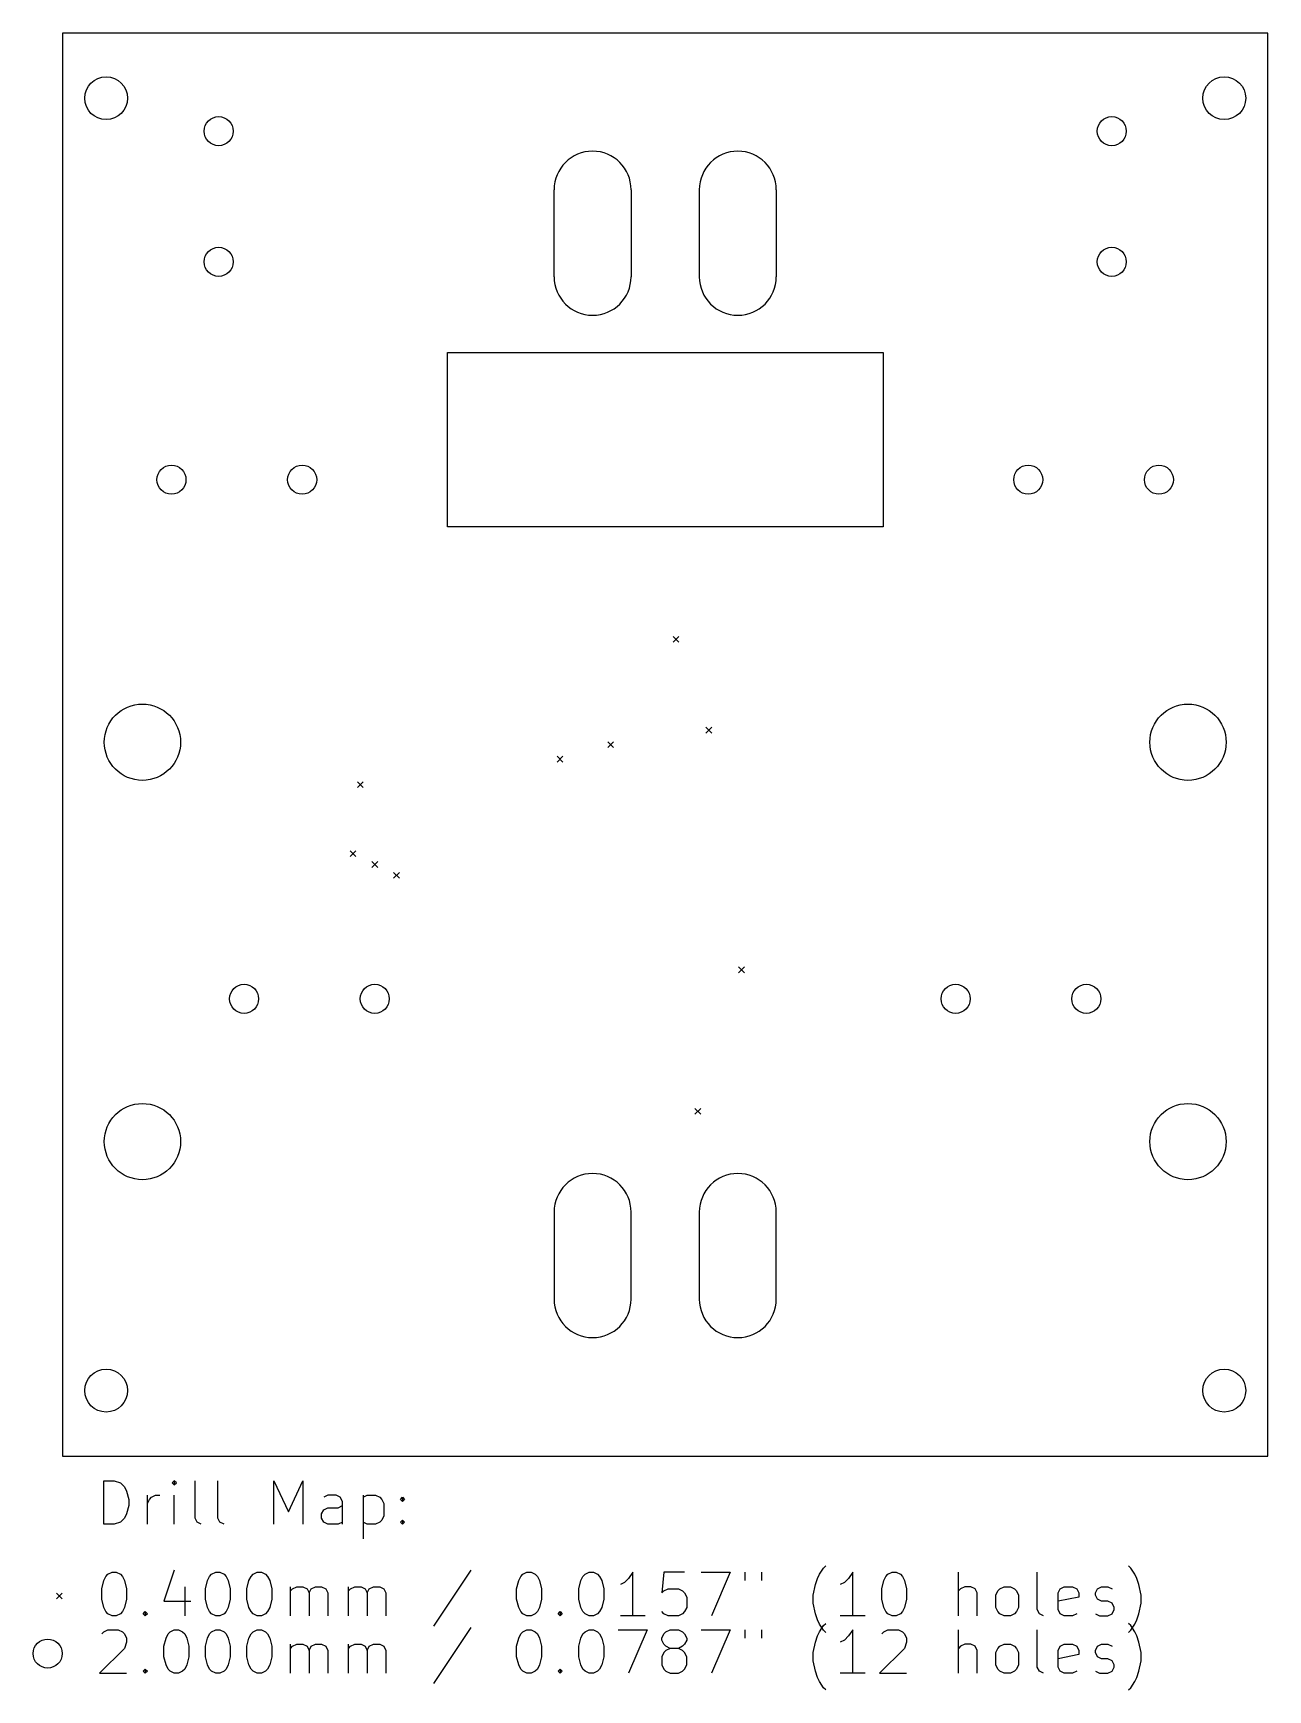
# Model space of a CAD drawing. Extents: x 98 to 183, y -164 to -50.
import ezdxf

# ---------------------------------------------------------------- set-up
doc = ezdxf.new("R2010")
doc.units = 0
doc.layers.add('BLACK', color=7, linetype='CONTINUOUS')

msp = doc.modelspace()

# ---------------------------------------------------------------- linework, layer by layer
at = {"layer": 'BLACK', "linetype": 'CONTINUOUS'}
for p, q in [((183, -49.75), (100, -49.75)), ((100, -49.75), (100, -147.75)), ((183, -147.75), (183, -49.75)), ((133.85, -66.53), (133.85, -60.53)), ((139.15, -60.53), (139.15, -66.53)), ((143.85, -60.53), (143.85, -66.53)), ((149.15, -60.53), (149.15, -66.53)), ((126.5, -83.75), (126.5, -71.75)), ((126.5, -71.75), (156.5, -71.75)), ((156.5, -71.75), (156.5, -83.75)), ((156.5, -83.75), (126.5, -83.75)), ((142.05, -91.3), (142.45, -91.7)), ((142.45, -91.3), (142.05, -91.7)), ((144.3, -97.55), (144.7, -97.95)), ((144.7, -97.55), (144.3, -97.95)), ((137.55, -98.55), (137.95, -98.95)), ((137.95, -98.55), (137.55, -98.95)), ((134.05, -99.55), (134.45, -99.95)), ((134.45, -99.55), (134.05, -99.95)), ((120.3, -101.3), (120.7, -101.7)), ((120.7, -101.3), (120.3, -101.7)), ((119.8, -106.05), (120.2, -106.45)), ((120.2, -106.05), (119.8, -106.45)), ((121.3, -106.8), (121.7, -107.2)), ((121.7, -106.8), (121.3, -107.2)), ((122.8, -107.55), (123.2, -107.95)), ((123.2, -107.55), (122.8, -107.95)), ((146.55, -114.05), (146.95, -114.45)), ((146.95, -114.05), (146.55, -114.45)), ((143.55, -123.8), (143.95, -124.2)), ((143.95, -123.8), (143.55, -124.2)), ((133.85, -130.93), (133.85, -136.93)), ((139.15, -136.93), (139.15, -130.93)), ((143.85, -130.93), (143.85, -136.93)), ((149.15, -136.93), (149.15, -130.93)), ((100, -147.75), (183, -147.75)), ((102.839, -152.432), (102.839, -149.432)), ((102.839, -149.432), (103.554, -149.432)), ((103.554, -149.432), (103.982, -149.575)), ((107.696, -149.432), (107.554, -149.575)), ((107.839, -149.575), (107.696, -149.432)), ((107.696, -149.432), (107.696, -149.718)), ((109.125, -152.004), (109.125, -149.432)), ((110.696, -152.004), (110.696, -149.432)), ((114.554, -152.432), (114.554, -149.432)), ((114.554, -149.432), (115.554, -151.575)), ((115.554, -151.575), (116.554, -149.432)), ((116.554, -149.432), (116.554, -152.432)), ((103.982, -149.575), (104.268, -149.861)), ((104.268, -149.861), (104.411, -150.146)), ((104.411, -150.146), (104.554, -150.718)), ((105.839, -152.432), (105.839, -150.432)), ((105.982, -150.718), (106.125, -150.575)), ((106.125, -150.575), (106.411, -150.432)), ((106.411, -150.432), (106.696, -150.432)), ((107.554, -149.575), (107.696, -149.718)), ((107.696, -149.718), (107.839, -149.575)), ((107.696, -152.432), (107.696, -150.432)), ((118.268, -150.432), (117.982, -150.575)), ((118.839, -150.432), (118.268, -150.432)), ((119.125, -150.575), (118.839, -150.432)), ((119.268, -150.861), (119.125, -150.575)), ((120.696, -150.432), (120.696, -153.432)), ((120.696, -150.575), (120.982, -150.432)), ((120.982, -150.432), (121.554, -150.432)), ((121.554, -150.432), (121.839, -150.575)), ((121.839, -150.575), (121.982, -150.718)), ((123.268, -150.718), (123.411, -150.575)), ((123.411, -150.575), (123.554, -150.718)), ((123.411, -150.575), (123.411, -150.861)), ((104.411, -151.718), (104.268, -152.004)), ((104.554, -151.146), (104.411, -151.718)), ((104.554, -150.718), (104.554, -151.146)), ((105.839, -151.004), (105.982, -150.718)), ((117.839, -151.718), (117.982, -151.432)), ((117.839, -152.004), (117.839, -151.718)), ((117.982, -151.432), (118.268, -151.289)), ((118.268, -151.289), (118.982, -151.289)), ((118.982, -151.289), (119.268, -151.146)), ((119.268, -152.432), (119.268, -150.861)), ((121.982, -150.718), (122.125, -151.004)), ((122.125, -151.004), (122.125, -151.861)), ((123.411, -150.861), (123.268, -150.718)), ((123.554, -150.718), (123.411, -150.861)), ((103.554, -152.432), (102.839, -152.432)), ((103.982, -152.289), (103.554, -152.432)), ((104.268, -152.004), (103.982, -152.289)), ((109.268, -152.289), (109.125, -152.004)), ((109.554, -152.432), (109.268, -152.289)), ((110.839, -152.289), (110.696, -152.004)), ((111.125, -152.432), (110.839, -152.289)), ((117.982, -152.289), (117.839, -152.004)), ((118.268, -152.432), (117.982, -152.289)), ((118.982, -152.432), (118.268, -152.432)), ((119.268, -152.289), (118.982, -152.432)), ((120.982, -152.432), (120.696, -152.289)), ((121.554, -152.432), (120.982, -152.432)), ((121.839, -152.289), (121.554, -152.432)), ((121.982, -152.146), (121.839, -152.289)), ((122.125, -151.861), (121.982, -152.146)), ((123.268, -152.289), (123.411, -152.146)), ((123.411, -152.432), (123.268, -152.289)), ((123.411, -152.146), (123.554, -152.289)), ((123.411, -152.146), (123.411, -152.432)), ((123.554, -152.289), (123.411, -152.432)), ((102.839, -156.304), (102.982, -156.018)), ((102.982, -156.018), (103.125, -155.875)), ((103.125, -155.875), (103.411, -155.732)), ((103.411, -155.732), (103.696, -155.732)), ((103.696, -155.732), (103.982, -155.875)), ((103.982, -155.875), (104.125, -156.018)), ((104.125, -156.018), (104.268, -156.304)), ((107.696, -155.589), (106.982, -157.732)), ((109.982, -156.304), (110.125, -156.018)), ((110.125, -156.018), (110.268, -155.875)), ((110.268, -155.875), (110.554, -155.732)), ((110.554, -155.732), (110.839, -155.732)), ((110.839, -155.732), (111.125, -155.875)), ((111.125, -155.875), (111.268, -156.018)), ((111.268, -156.018), (111.411, -156.304)), ((112.839, -156.304), (112.982, -156.018)), ((112.982, -156.018), (113.125, -155.875)), ((113.125, -155.875), (113.411, -155.732)), ((113.411, -155.732), (113.696, -155.732)), ((113.696, -155.732), (113.982, -155.875)), ((113.982, -155.875), (114.125, -156.018)), ((114.125, -156.018), (114.268, -156.304)), ((128.125, -155.589), (125.554, -159.446)), ((131.411, -156.304), (131.554, -156.018)), ((131.554, -156.018), (131.696, -155.875)), ((131.696, -155.875), (131.982, -155.732)), ((131.982, -155.732), (132.268, -155.732)), ((132.268, -155.732), (132.554, -155.875)), ((132.554, -155.875), (132.696, -156.018)), ((132.696, -156.018), (132.839, -156.304)), ((135.696, -156.304), (135.839, -156.018)), ((135.839, -156.018), (135.982, -155.875)), ((135.982, -155.875), (136.268, -155.732)), ((136.268, -155.732), (136.554, -155.732)), ((136.554, -155.732), (136.839, -155.875)), ((136.839, -155.875), (136.982, -156.018)), ((136.982, -156.018), (137.125, -156.304)), ((138.982, -156.161), (138.696, -156.446)), ((139.268, -155.732), (138.982, -156.161)), ((139.268, -158.732), (139.268, -155.732)), ((141.411, -155.732), (141.268, -157.161)), ((142.839, -155.732), (141.411, -155.732)), ((143.982, -155.732), (145.982, -155.732)), ((145.982, -155.732), (144.696, -158.732)), ((146.982, -155.732), (146.982, -156.304)), ((148.125, -155.732), (148.125, -156.304)), ((151.839, -156.589), (151.982, -156.161)), ((151.982, -156.161), (152.125, -155.875)), ((152.125, -155.875), (152.411, -155.446)), ((152.411, -155.446), (152.554, -155.304)), ((154.125, -156.161), (153.839, -156.446)), ((154.411, -155.732), (154.125, -156.161)), ((154.411, -158.732), (154.411, -155.732)), ((156.554, -156.304), (156.696, -156.018)), ((156.696, -156.018), (156.839, -155.875)), ((156.839, -155.875), (157.125, -155.732)), ((157.125, -155.732), (157.411, -155.732)), ((157.411, -155.732), (157.696, -155.875)), ((157.696, -155.875), (157.839, -156.018)), ((157.839, -156.018), (157.982, -156.304)), ((161.696, -158.732), (161.696, -155.732)), ((167.125, -158.304), (167.125, -155.732)), ((173.554, -155.446), (173.411, -155.304)), ((173.839, -155.875), (173.554, -155.446)), ((173.982, -156.161), (173.839, -155.875)), ((174.125, -156.589), (173.982, -156.161)), ((99.575, -157.175), (99.975, -157.575)), ((99.975, -157.175), (99.575, -157.575)), ((102.696, -156.875), (102.839, -156.304)), ((102.696, -157.589), (102.696, -156.875)), ((104.268, -156.304), (104.411, -156.875)), ((104.411, -156.875), (104.411, -157.589)), ((108.411, -156.732), (108.411, -158.732)), ((109.839, -156.875), (109.982, -156.304)), ((109.839, -157.589), (109.839, -156.875)), ((111.411, -156.304), (111.554, -156.875)), ((111.554, -156.875), (111.554, -157.589)), ((112.696, -156.875), (112.839, -156.304)), ((112.696, -157.589), (112.696, -156.875)), ((114.268, -156.304), (114.411, -156.875)), ((114.411, -156.875), (114.411, -157.589)), ((115.696, -158.732), (115.696, -156.732)), ((115.696, -157.018), (115.839, -156.875)), ((115.839, -156.875), (116.125, -156.732)), ((116.125, -156.732), (116.554, -156.732)), ((116.554, -156.732), (116.839, -156.875)), ((116.839, -156.875), (116.982, -157.161)), ((116.982, -157.161), (117.125, -156.875)), ((116.982, -157.161), (116.982, -158.732)), ((117.125, -156.875), (117.411, -156.732)), ((117.411, -156.732), (117.839, -156.732)), ((117.839, -156.732), (118.125, -156.875)), ((118.125, -156.875), (118.268, -157.161)), ((118.268, -157.161), (118.268, -158.732)), ((119.696, -158.732), (119.696, -156.732)), ((119.696, -157.018), (119.839, -156.875)), ((119.839, -156.875), (120.125, -156.732)), ((120.125, -156.732), (120.554, -156.732)), ((120.554, -156.732), (120.839, -156.875)), ((120.839, -156.875), (120.982, -157.161)), ((120.982, -157.161), (121.125, -156.875)), ((120.982, -157.161), (120.982, -158.732)), ((121.125, -156.875), (121.411, -156.732)), ((121.411, -156.732), (121.839, -156.732)), ((121.839, -156.732), (122.125, -156.875)), ((122.125, -156.875), (122.268, -157.161)), ((122.268, -157.161), (122.268, -158.732)), ((131.268, -156.875), (131.411, -156.304)), ((131.268, -157.589), (131.268, -156.875)), ((132.839, -156.304), (132.982, -156.875)), ((132.982, -156.875), (132.982, -157.589)), ((135.554, -156.875), (135.696, -156.304)), ((135.554, -157.589), (135.554, -156.875)), ((137.125, -156.304), (137.268, -156.875)), ((137.268, -156.875), (137.268, -157.589)), ((138.696, -156.446), (138.411, -156.589)), ((141.268, -157.161), (141.411, -157.018)), ((141.411, -157.018), (141.696, -156.875)), ((141.696, -156.875), (142.411, -156.875)), ((142.411, -156.875), (142.696, -157.018)), ((142.696, -157.018), (142.839, -157.161)), ((142.839, -157.161), (142.982, -157.446)), ((151.696, -157.304), (151.839, -156.589)), ((151.696, -157.875), (151.696, -157.304)), ((153.839, -156.446), (153.554, -156.589)), ((156.411, -156.875), (156.554, -156.304)), ((156.411, -157.589), (156.411, -156.875)), ((157.982, -156.304), (158.125, -156.875)), ((158.125, -156.875), (158.125, -157.589)), ((161.839, -156.875), (161.696, -157.018)), ((162.125, -156.732), (161.839, -156.875)), ((162.554, -156.732), (162.125, -156.732)), ((162.839, -156.875), (162.554, -156.732)), ((162.982, -157.161), (162.839, -156.875)), ((162.982, -158.732), (162.982, -157.161)), ((164.268, -157.304), (164.411, -157.018)), ((164.268, -158.161), (164.268, -157.304)), ((164.411, -157.018), (164.554, -156.875)), ((164.554, -156.875), (164.839, -156.732)), ((164.839, -156.732), (165.268, -156.732)), ((165.268, -156.732), (165.554, -156.875)), ((165.554, -156.875), (165.696, -157.018)), ((165.696, -157.018), (165.839, -157.304)), ((165.839, -157.304), (165.839, -158.161)), ((168.554, -157.161), (168.696, -156.875)), ((168.554, -158.304), (168.554, -157.161)), ((168.696, -156.875), (168.982, -156.732)), ((168.982, -156.732), (169.554, -156.732)), ((169.554, -156.732), (169.839, -156.875)), ((169.839, -156.875), (169.982, -157.161)), ((169.982, -157.161), (169.982, -157.446)), ((171.125, -157.161), (171.268, -156.875)), ((171.125, -157.304), (171.125, -157.161)), ((171.268, -157.589), (171.125, -157.304)), ((171.268, -156.875), (171.554, -156.732)), ((171.554, -156.732), (171.982, -156.732)), ((171.982, -156.732), (172.268, -156.875)), ((174.268, -157.304), (174.125, -156.589)), ((174.268, -157.875), (174.268, -157.304)), ((102.839, -158.161), (102.696, -157.589)), ((102.982, -158.446), (102.839, -158.161)), ((103.125, -158.589), (102.982, -158.446)), ((104.125, -158.446), (103.982, -158.589)), ((104.268, -158.161), (104.125, -158.446)), ((104.411, -157.589), (104.268, -158.161)), ((105.554, -158.589), (105.696, -158.446)), ((105.696, -158.446), (105.839, -158.589)), ((105.696, -158.446), (105.696, -158.732)), ((106.982, -157.732), (108.839, -157.732)), ((109.982, -158.161), (109.839, -157.589)), ((110.125, -158.446), (109.982, -158.161)), ((110.268, -158.589), (110.125, -158.446)), ((111.268, -158.446), (111.125, -158.589)), ((111.411, -158.161), (111.268, -158.446)), ((111.554, -157.589), (111.411, -158.161)), ((112.839, -158.161), (112.696, -157.589)), ((112.982, -158.446), (112.839, -158.161)), ((113.125, -158.589), (112.982, -158.446)), ((114.125, -158.446), (113.982, -158.589)), ((114.268, -158.161), (114.125, -158.446)), ((114.411, -157.589), (114.268, -158.161)), ((131.411, -158.161), (131.268, -157.589)), ((131.554, -158.446), (131.411, -158.161)), ((131.696, -158.589), (131.554, -158.446)), ((132.696, -158.446), (132.554, -158.589)), ((132.839, -158.161), (132.696, -158.446)), ((132.982, -157.589), (132.839, -158.161)), ((134.125, -158.589), (134.268, -158.446)), ((134.268, -158.446), (134.411, -158.589)), ((134.268, -158.446), (134.268, -158.732)), ((135.696, -158.161), (135.554, -157.589)), ((135.839, -158.446), (135.696, -158.161)), ((135.982, -158.589), (135.839, -158.446)), ((136.982, -158.446), (136.839, -158.589)), ((137.125, -158.161), (136.982, -158.446)), ((137.268, -157.589), (137.125, -158.161)), ((141.411, -158.589), (141.268, -158.446)), ((142.839, -158.446), (142.696, -158.589)), ((142.982, -158.161), (142.839, -158.446)), ((142.982, -157.446), (142.982, -158.161)), ((151.839, -158.589), (151.696, -157.875)), ((156.554, -158.161), (156.411, -157.589)), ((156.696, -158.446), (156.554, -158.161)), ((156.839, -158.589), (156.696, -158.446)), ((157.839, -158.446), (157.696, -158.589)), ((157.982, -158.161), (157.839, -158.446)), ((158.125, -157.589), (157.982, -158.161)), ((164.411, -158.446), (164.268, -158.161)), ((164.554, -158.589), (164.411, -158.446)), ((165.696, -158.446), (165.554, -158.589)), ((165.839, -158.161), (165.696, -158.446)), ((167.268, -158.589), (167.125, -158.304)), ((169.982, -157.446), (168.554, -157.732)), ((168.696, -158.589), (168.554, -158.304)), ((171.554, -157.732), (171.268, -157.589)), ((171.982, -157.732), (171.554, -157.732)), ((172.268, -157.875), (171.982, -157.732)), ((172.411, -158.161), (172.268, -157.875)), ((172.268, -158.589), (172.411, -158.304)), ((172.411, -158.304), (172.411, -158.161)), ((174.125, -158.589), (174.268, -157.875)), ((102.839, -159.835), (103.125, -159.692)), ((103.411, -158.732), (103.125, -158.589)), ((103.125, -159.692), (103.839, -159.692)), ((103.696, -158.732), (103.411, -158.732)), ((103.982, -158.589), (103.696, -158.732)), ((103.839, -159.692), (104.125, -159.835)), ((105.696, -158.732), (105.554, -158.589)), ((105.839, -158.589), (105.696, -158.732)), ((107.411, -159.835), (107.696, -159.692)), ((107.696, -159.692), (107.982, -159.692)), ((107.982, -159.692), (108.268, -159.835)), ((110.554, -158.732), (110.268, -158.589)), ((110.268, -159.835), (110.554, -159.692)), ((110.839, -158.732), (110.554, -158.732)), ((110.554, -159.692), (110.839, -159.692)), ((111.125, -158.589), (110.839, -158.732)), ((110.839, -159.692), (111.125, -159.835)), ((113.411, -158.732), (113.125, -158.589)), ((113.125, -159.835), (113.411, -159.692)), ((113.696, -158.732), (113.411, -158.732)), ((113.411, -159.692), (113.696, -159.692)), ((113.982, -158.589), (113.696, -158.732)), ((113.696, -159.692), (113.982, -159.835)), ((128.125, -159.549), (125.554, -163.406)), ((131.982, -158.732), (131.696, -158.589)), ((131.696, -159.835), (131.982, -159.692)), ((132.268, -158.732), (131.982, -158.732)), ((131.982, -159.692), (132.268, -159.692)), ((132.554, -158.589), (132.268, -158.732)), ((132.268, -159.692), (132.554, -159.835)), ((134.268, -158.732), (134.125, -158.589)), ((134.411, -158.589), (134.268, -158.732)), ((136.268, -158.732), (135.982, -158.589)), ((135.982, -159.835), (136.268, -159.692)), ((136.554, -158.732), (136.268, -158.732)), ((136.268, -159.692), (136.554, -159.692)), ((136.839, -158.589), (136.554, -158.732)), ((136.554, -159.692), (136.839, -159.835)), ((138.268, -159.692), (140.268, -159.692)), ((140.125, -158.732), (138.411, -158.732)), ((140.268, -159.692), (138.982, -162.692)), ((141.696, -158.732), (141.411, -158.589)), ((141.554, -159.835), (141.839, -159.692)), ((142.411, -158.732), (141.696, -158.732)), ((141.839, -159.692), (142.411, -159.692)), ((142.696, -158.589), (142.411, -158.732)), ((142.411, -159.692), (142.696, -159.835)), ((143.982, -159.692), (145.982, -159.692)), ((145.982, -159.692), (144.696, -162.692)), ((146.982, -159.692), (146.982, -160.264)), ((148.125, -159.692), (148.125, -160.264)), ((151.982, -159.018), (151.839, -158.589)), ((152.125, -159.304), (151.982, -159.018)), ((152.411, -159.732), (152.125, -159.304)), ((152.125, -159.835), (152.411, -159.406)), ((152.411, -159.406), (152.554, -159.264)), ((155.268, -158.732), (153.554, -158.732)), ((154.411, -159.692), (154.125, -160.121)), ((154.411, -162.692), (154.411, -159.692)), ((156.554, -159.835), (156.839, -159.692)), ((157.125, -158.732), (156.839, -158.589)), ((156.839, -159.692), (157.554, -159.692)), ((157.411, -158.732), (157.125, -158.732)), ((157.696, -158.589), (157.411, -158.732)), ((157.554, -159.692), (157.839, -159.835)), ((161.696, -162.692), (161.696, -159.692)), ((164.839, -158.732), (164.554, -158.589)), ((165.268, -158.732), (164.839, -158.732)), ((165.554, -158.589), (165.268, -158.732)), ((167.125, -162.264), (167.125, -159.692)), ((167.554, -158.732), (167.268, -158.589)), ((168.982, -158.732), (168.696, -158.589)), ((169.554, -158.732), (168.982, -158.732)), ((169.839, -158.589), (169.554, -158.732)), ((171.125, -158.589), (171.411, -158.732)), ((171.411, -158.732), (171.982, -158.732)), ((171.982, -158.732), (172.268, -158.589)), ((173.554, -159.406), (173.411, -159.264)), ((173.554, -159.732), (173.839, -159.304)), ((173.839, -159.835), (173.554, -159.406)), ((173.839, -159.304), (173.982, -159.018)), ((173.982, -159.018), (174.125, -158.589)), ((102.696, -159.978), (102.839, -159.835)), ((104.125, -159.835), (104.268, -159.978)), ((104.268, -159.978), (104.411, -160.264)), ((104.411, -160.549), (104.268, -160.978)), ((104.411, -160.264), (104.411, -160.549)), ((106.982, -160.835), (107.125, -160.264)), ((106.982, -161.549), (106.982, -160.835)), ((107.125, -160.264), (107.268, -159.978)), ((107.268, -159.978), (107.411, -159.835)), ((108.268, -159.835), (108.411, -159.978)), ((108.411, -159.978), (108.554, -160.264)), ((108.554, -160.264), (108.696, -160.835)), ((108.696, -160.835), (108.696, -161.549)), ((109.839, -160.835), (109.982, -160.264)), ((109.839, -161.549), (109.839, -160.835)), ((109.982, -160.264), (110.125, -159.978)), ((110.125, -159.978), (110.268, -159.835)), ((111.125, -159.835), (111.268, -159.978)), ((111.268, -159.978), (111.411, -160.264)), ((111.411, -160.264), (111.554, -160.835)), ((111.554, -160.835), (111.554, -161.549)), ((112.696, -160.835), (112.839, -160.264)), ((112.696, -161.549), (112.696, -160.835)), ((112.839, -160.264), (112.982, -159.978)), ((112.982, -159.978), (113.125, -159.835)), ((113.982, -159.835), (114.125, -159.978)), ((114.125, -159.978), (114.268, -160.264)), ((114.268, -160.264), (114.411, -160.835)), ((114.411, -160.835), (114.411, -161.549)), ((115.696, -162.692), (115.696, -160.692)), ((115.696, -160.978), (115.839, -160.835)), ((115.839, -160.835), (116.125, -160.692)), ((116.125, -160.692), (116.554, -160.692)), ((116.554, -160.692), (116.839, -160.835)), ((116.839, -160.835), (116.982, -161.121)), ((116.982, -161.121), (117.125, -160.835)), ((117.125, -160.835), (117.411, -160.692)), ((117.411, -160.692), (117.839, -160.692)), ((117.839, -160.692), (118.125, -160.835)), ((118.125, -160.835), (118.268, -161.121)), ((119.696, -162.692), (119.696, -160.692)), ((119.696, -160.978), (119.839, -160.835)), ((119.839, -160.835), (120.125, -160.692)), ((120.125, -160.692), (120.554, -160.692)), ((120.554, -160.692), (120.839, -160.835)), ((120.839, -160.835), (120.982, -161.121)), ((120.982, -161.121), (121.125, -160.835)), ((121.125, -160.835), (121.411, -160.692)), ((121.411, -160.692), (121.839, -160.692)), ((121.839, -160.692), (122.125, -160.835)), ((122.125, -160.835), (122.268, -161.121)), ((131.268, -160.835), (131.411, -160.264)), ((131.268, -161.549), (131.268, -160.835)), ((131.411, -160.264), (131.554, -159.978)), ((131.554, -159.978), (131.696, -159.835)), ((132.554, -159.835), (132.696, -159.978)), ((132.696, -159.978), (132.839, -160.264)), ((132.839, -160.264), (132.982, -160.835)), ((132.982, -160.835), (132.982, -161.549)), ((135.554, -160.835), (135.696, -160.264)), ((135.554, -161.549), (135.554, -160.835)), ((135.696, -160.264), (135.839, -159.978)), ((135.839, -159.978), (135.982, -159.835)), ((136.839, -159.835), (136.982, -159.978)), ((136.982, -159.978), (137.125, -160.264)), ((137.125, -160.264), (137.268, -160.835)), ((137.268, -160.835), (137.268, -161.549)), ((141.268, -160.264), (141.411, -159.978)), ((141.268, -160.406), (141.268, -160.264)), ((141.411, -160.692), (141.268, -160.406)), ((141.411, -159.978), (141.554, -159.835)), ((141.554, -160.835), (141.411, -160.692)), ((141.839, -160.978), (141.554, -160.835)), ((142.696, -160.835), (142.411, -160.978)), ((142.696, -159.835), (142.839, -159.978)), ((142.839, -160.692), (142.696, -160.835)), ((142.839, -159.978), (142.982, -160.264)), ((142.982, -160.406), (142.839, -160.692)), ((142.982, -160.264), (142.982, -160.406)), ((151.696, -161.264), (151.839, -160.549)), ((151.839, -160.549), (151.982, -160.121)), ((151.982, -160.121), (152.125, -159.835)), ((152.554, -159.875), (152.411, -159.732)), ((153.839, -160.406), (153.554, -160.549)), ((154.125, -160.121), (153.839, -160.406)), ((156.411, -159.978), (156.554, -159.835)), ((157.839, -159.835), (157.982, -159.978)), ((157.982, -159.978), (158.125, -160.264)), ((158.125, -160.549), (157.982, -160.978)), ((158.125, -160.264), (158.125, -160.549)), ((161.839, -160.835), (161.696, -160.978)), ((162.125, -160.692), (161.839, -160.835)), ((162.554, -160.692), (162.125, -160.692)), ((162.839, -160.835), (162.554, -160.692)), ((162.982, -161.121), (162.839, -160.835)), ((164.411, -160.978), (164.554, -160.835)), ((164.554, -160.835), (164.839, -160.692)), ((164.839, -160.692), (165.268, -160.692)), ((165.268, -160.692), (165.554, -160.835)), ((165.554, -160.835), (165.696, -160.978)), ((168.554, -161.121), (168.696, -160.835)), ((168.696, -160.835), (168.982, -160.692)), ((168.982, -160.692), (169.554, -160.692)), ((169.554, -160.692), (169.839, -160.835)), ((169.839, -160.835), (169.982, -161.121)), ((171.125, -161.121), (171.268, -160.835)), ((171.268, -160.835), (171.554, -160.692)), ((171.554, -160.692), (171.982, -160.692)), ((171.982, -160.692), (172.268, -160.835)), ((173.411, -159.875), (173.554, -159.732)), ((173.982, -160.121), (173.839, -159.835)), ((174.125, -160.549), (173.982, -160.121)), ((174.268, -161.264), (174.125, -160.549)), ((104.268, -160.978), (102.554, -162.692)), ((107.125, -162.121), (106.982, -161.549)), ((108.696, -161.549), (108.554, -162.121)), ((109.982, -162.121), (109.839, -161.549)), ((111.554, -161.549), (111.411, -162.121)), ((112.839, -162.121), (112.696, -161.549)), ((114.411, -161.549), (114.268, -162.121)), ((116.982, -161.121), (116.982, -162.692)), ((118.268, -161.121), (118.268, -162.692)), ((120.982, -161.121), (120.982, -162.692)), ((122.268, -161.121), (122.268, -162.692)), ((131.411, -162.121), (131.268, -161.549)), ((132.982, -161.549), (132.839, -162.121)), ((135.696, -162.121), (135.554, -161.549)), ((137.268, -161.549), (137.125, -162.121)), ((141.411, -161.264), (141.268, -161.549)), ((141.268, -161.549), (141.268, -162.121)), ((141.554, -161.121), (141.411, -161.264)), ((141.839, -160.978), (141.554, -161.121)), ((142.411, -160.978), (141.839, -160.978)), ((142.696, -161.121), (142.411, -160.978)), ((142.839, -161.264), (142.696, -161.121)), ((142.982, -161.549), (142.839, -161.264)), ((142.982, -162.121), (142.982, -161.549)), ((151.696, -161.835), (151.696, -161.264)), ((151.839, -162.549), (151.696, -161.835)), ((157.982, -160.978), (156.268, -162.692)), ((162.982, -162.692), (162.982, -161.121)), ((164.268, -161.264), (164.411, -160.978)), ((164.268, -162.121), (164.268, -161.264)), ((165.696, -160.978), (165.839, -161.264)), ((165.839, -161.264), (165.839, -162.121)), ((168.554, -162.264), (168.554, -161.121)), ((169.982, -161.406), (168.554, -161.692)), ((169.982, -161.121), (169.982, -161.406)), ((171.125, -161.264), (171.125, -161.121)), ((171.268, -161.549), (171.125, -161.264)), ((171.554, -161.692), (171.268, -161.549)), ((171.982, -161.692), (171.554, -161.692)), ((172.268, -161.835), (171.982, -161.692)), ((172.411, -162.121), (172.268, -161.835)), ((174.125, -162.549), (174.268, -161.835)), ((174.268, -161.835), (174.268, -161.264)), ((102.554, -162.692), (104.411, -162.692)), ((105.554, -162.549), (105.696, -162.406)), ((105.696, -162.692), (105.554, -162.549)), ((105.696, -162.406), (105.839, -162.549)), ((105.696, -162.406), (105.696, -162.692)), ((105.839, -162.549), (105.696, -162.692)), ((107.268, -162.406), (107.125, -162.121)), ((107.411, -162.549), (107.268, -162.406)), ((107.696, -162.692), (107.411, -162.549)), ((107.982, -162.692), (107.696, -162.692)), ((108.268, -162.549), (107.982, -162.692)), ((108.411, -162.406), (108.268, -162.549)), ((108.554, -162.121), (108.411, -162.406)), ((110.125, -162.406), (109.982, -162.121)), ((110.268, -162.549), (110.125, -162.406)), ((110.554, -162.692), (110.268, -162.549)), ((110.839, -162.692), (110.554, -162.692)), ((111.125, -162.549), (110.839, -162.692)), ((111.268, -162.406), (111.125, -162.549)), ((111.411, -162.121), (111.268, -162.406)), ((112.982, -162.406), (112.839, -162.121)), ((113.125, -162.549), (112.982, -162.406)), ((113.411, -162.692), (113.125, -162.549)), ((113.696, -162.692), (113.411, -162.692)), ((113.982, -162.549), (113.696, -162.692)), ((114.125, -162.406), (113.982, -162.549)), ((114.268, -162.121), (114.125, -162.406)), ((131.554, -162.406), (131.411, -162.121)), ((131.696, -162.549), (131.554, -162.406)), ((131.982, -162.692), (131.696, -162.549)), ((132.268, -162.692), (131.982, -162.692)), ((132.554, -162.549), (132.268, -162.692)), ((132.696, -162.406), (132.554, -162.549)), ((132.839, -162.121), (132.696, -162.406)), ((134.125, -162.549), (134.268, -162.406)), ((134.268, -162.692), (134.125, -162.549)), ((134.268, -162.406), (134.411, -162.549)), ((134.268, -162.406), (134.268, -162.692)), ((134.411, -162.549), (134.268, -162.692)), ((135.839, -162.406), (135.696, -162.121)), ((135.982, -162.549), (135.839, -162.406)), ((136.268, -162.692), (135.982, -162.549)), ((136.554, -162.692), (136.268, -162.692)), ((136.839, -162.549), (136.554, -162.692)), ((136.982, -162.406), (136.839, -162.549)), ((137.125, -162.121), (136.982, -162.406)), ((141.268, -162.121), (141.411, -162.406)), ((141.411, -162.406), (141.554, -162.549)), ((141.554, -162.549), (141.839, -162.692)), ((141.839, -162.692), (142.411, -162.692)), ((142.411, -162.692), (142.696, -162.549)), ((142.696, -162.549), (142.839, -162.406)), ((142.839, -162.406), (142.982, -162.121)), ((151.982, -162.978), (151.839, -162.549)), ((152.125, -163.264), (151.982, -162.978)), ((155.268, -162.692), (153.554, -162.692)), ((156.268, -162.692), (158.125, -162.692)), ((164.411, -162.406), (164.268, -162.121)), ((164.554, -162.549), (164.411, -162.406)), ((164.839, -162.692), (164.554, -162.549)), ((165.268, -162.692), (164.839, -162.692)), ((165.554, -162.549), (165.268, -162.692)), ((165.696, -162.406), (165.554, -162.549)), ((165.839, -162.121), (165.696, -162.406)), ((167.268, -162.549), (167.125, -162.264)), ((167.554, -162.692), (167.268, -162.549)), ((168.696, -162.549), (168.554, -162.264)), ((168.982, -162.692), (168.696, -162.549)), ((169.554, -162.692), (168.982, -162.692)), ((169.839, -162.549), (169.554, -162.692)), ((171.125, -162.549), (171.411, -162.692)), ((171.411, -162.692), (171.982, -162.692)), ((171.982, -162.692), (172.268, -162.549)), ((172.268, -162.549), (172.411, -162.264)), ((172.411, -162.264), (172.411, -162.121)), ((173.839, -163.264), (173.982, -162.978)), ((173.982, -162.978), (174.125, -162.549)), ((152.411, -163.692), (152.125, -163.264)), ((152.554, -163.835), (152.411, -163.692)), ((173.411, -163.835), (173.554, -163.692)), ((173.554, -163.692), (173.839, -163.264))]:
    msp.add_line(p, q, dxfattribs=at)
at = {"layer": 'BLACK'}
for centre, radius in [((103, -54.23), 1.475), ((180, -54.23), 1.475), ((110.75, -56.5), 1), ((172.25, -56.5), 1), ((110.75, -65.5), 1), ((172.25, -65.5), 1), ((107.5, -80.5), 1), ((116.5, -80.5), 1), ((166.5, -80.5), 1), ((175.5, -80.5), 1), ((105.5, -98.58), 2.625), ((177.5, -98.58), 2.625), ((112.5, -116.25), 1), ((121.5, -116.25), 1), ((161.5, -116.25), 1), ((170.5, -116.25), 1), ((105.5, -126.08), 2.625), ((177.5, -126.08), 2.625), ((103, -143.23), 1.475), ((180, -143.23), 1.475), ((98.975, -161.335), 1)]:
    msp.add_circle(centre, radius, dxfattribs=at)
for centre, start, end in [((136.5, -60.53), 0, 180), ((146.5, -60.53), 0, 180), ((136.5, -66.53), 180, 360), ((146.5, -66.53), 180, 360), ((136.5, -130.93), 0, 180), ((146.5, -130.93), 0, 180), ((136.5, -136.93), 180, 360), ((146.5, -136.93), 180, 360)]:
    msp.add_arc(centre, 2.65, start, end, dxfattribs=at)

doc.saveas('drawing.dxf')
